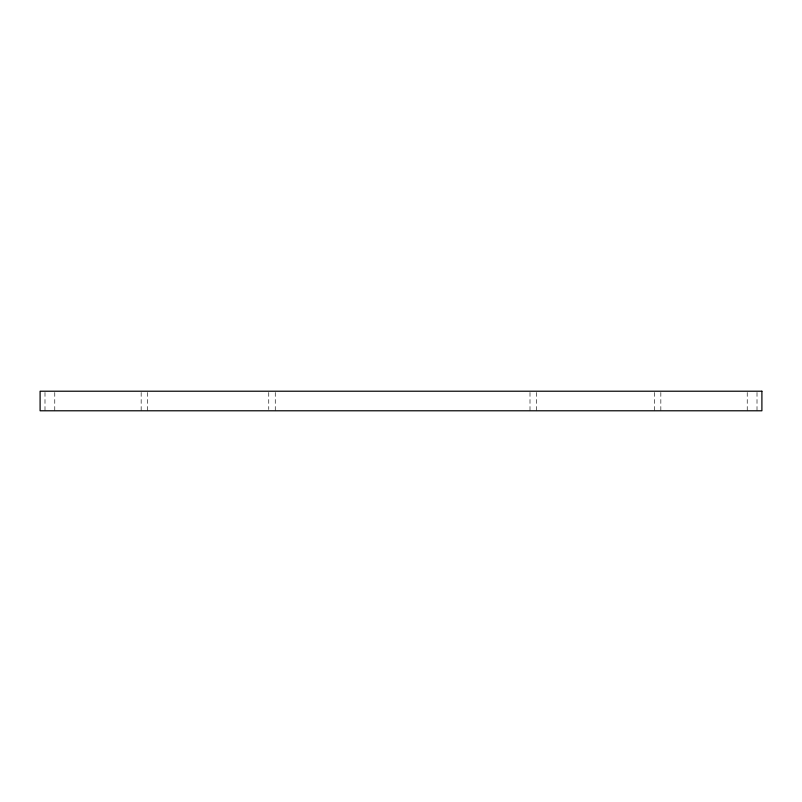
<?xml version="1.0" encoding="UTF-8"?>
<svg xmlns="http://www.w3.org/2000/svg" width="802" height="802" viewBox="0 0 802 802"><rect width="100%" height="100%" fill="white"/><g stroke="black" fill="none" stroke-linecap="round" stroke-linejoin="round"><path stroke-width="0.6" stroke-dasharray="4.01 3.01" d="M757.008 392.439L757.008 410.784M747.233 392.439L747.233 410.784M660.838 392.439L660.838 410.784M654.312 392.439L654.312 410.784M536.518 392.439L536.518 410.784M530.002 392.439L530.002 410.784M275.266 392.439L275.266 410.784M268.75 392.439L268.75 409.561M147.688 392.439L147.688 410.784M141.162 392.439L141.162 410.784M54.767 392.439L54.767 410.784M44.992 392.439L44.992 410.784"/><path stroke-width="1.2" d="M761.9 391.216L40.1 391.216L40.1 410.784L761.9 410.784L761.9 391.216"/></g></svg>
